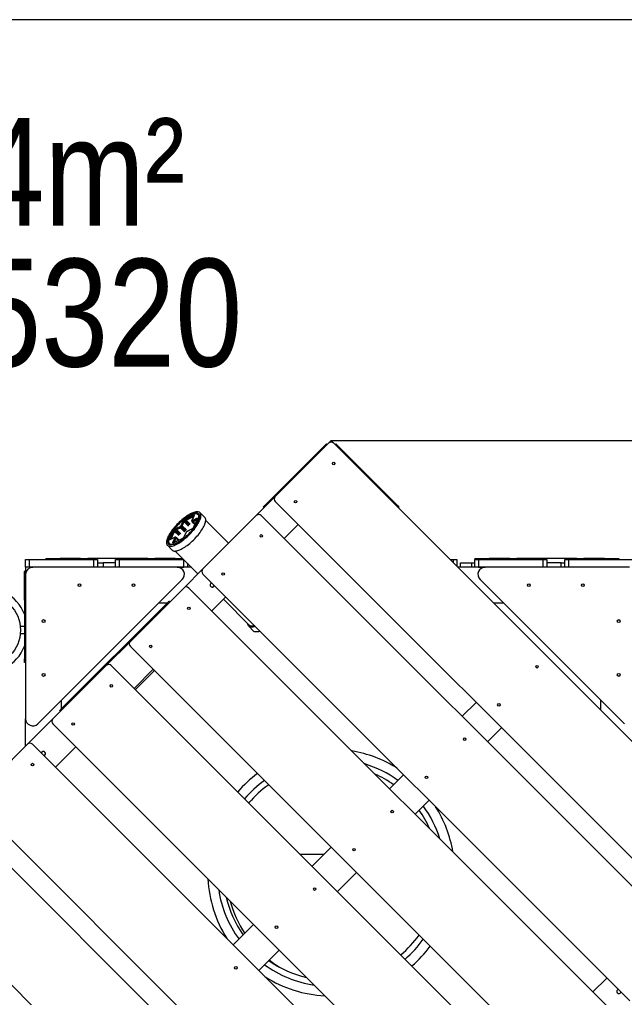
# Model space of a CAD drawing. Header units: millimetres. Extents: x -6028 to 5958, y -6064 to 4137.
# Drawn here: x -607 to 1075, y 1416 to 4137 of the extents above; entities that cross this region are included whole.
import ezdxf

# ---------------------------------------------------------------- set-up
doc = ezdxf.new("R2010")
doc.units = ezdxf.units.MM
for name, color, linetype in [('DIKOM_ЗОНА', 80, 'Continuous'), ('DIKOM_ОБЪЕКТ', 7, 'Continuous'), ('DIKOM_РАЗМЕР_ЗОНА', 7, 'Continuous'), ('DIKOM_РАЗМЕР_ОБЪЕКТА', 7, 'Continuous')]:
    doc.layers.add(name, color=color, linetype=linetype)
doc.styles.add('style1', font='arial.ttf', dxfattribs={"width": 0.8})
doc.dimstyles.new('1-50', dxfattribs={"dimtxt": 300, "dimasz": 200, "dimexe": 100, "dimexo": 0, "dimgap": 100, "dimtad": 1, "dimtxsty": 'style1', "dimcen": 200, "dimclrd": 7, "dimclre": 7, "dimclrt": 7, "dimadec": 1, "dimazin": 2, "dimtfac": 1, "dimtmove": 0, "dimatfit": 2, "dimfxl": 0, "dimlwd": 25, "dimlwe": 18, "dimarcsym": 0})

# ---------------------------------------------------------------- blocks, each defined once
blk = doc.blocks.new('*D9')
at = {"layer": 'Defpoints', "color": 0, "transparency": 16777216}
for p in [(-6027.6, 1459.6), (4556.6, 1382.7), (4556.6, -5964.4)]:
    blk.add_point(p, dxfattribs=at)
at = {"layer": 'DIKOM_РАЗМЕР_ЗОНА', "color": 7, "lineweight": 18, "transparency": 16777216}
for p, q in [((-6027.6, 1459.6), (-6027.6, -6064.4)), ((4556.6, 1382.7), (4556.6, -6064.4))]:
    blk.add_line(p, q, dxfattribs=at)
at = {"layer": 'DIKOM_РАЗМЕР_ЗОНА', "color": 7, "lineweight": 25, "transparency": 16777216}
blk.add_line((-5827.6, -5964.4), (4356.6, -5964.4), dxfattribs=at)
at = {"layer": 'DIKOM_РАЗМЕР_ЗОНА', "color": 7, "transparency": 16777216}
for points in [[(-5827.6, -5931), (-5827.6, -5997.7), (-6027.6, -5964.4)], [(4356.6, -5931), (4356.6, -5997.7), (4556.6, -5964.4)]]:
    blk.add_solid(points, dxfattribs=at)
at = {"layer": 'DIKOM_РАЗМЕР_ЗОНА', "color": 7, "transparency": 16777216, "insert": (157.1, -5711.2), "char_height": 300, "attachment_point": 5, "style": 'style1'}
blk.add_mtext('10600', dxfattribs=at)
blk = doc.blocks.new('*D11')
at = {"layer": 'Defpoints', "color": 0, "transparency": 16777216}
for p in [(259.4, 2965.6), (1920.5, -3002.3), (4022.6, -3002.3)]:
    blk.add_point(p, dxfattribs=at)
at = {"layer": 'DIKOM_РАЗМЕР_ОБЪЕКТА', "color": 7, "lineweight": 18, "transparency": 16777216}
for p, q in [((259.4, 2965.6), (4122.6, 2965.6)), ((1920.5, -3002.3), (4122.6, -3002.3))]:
    blk.add_line(p, q, dxfattribs=at)
at = {"layer": 'DIKOM_РАЗМЕР_ОБЪЕКТА', "color": 7, "lineweight": 25, "transparency": 16777216}
blk.add_line((4022.6, 2765.6), (4022.6, -2802.3), dxfattribs=at)
at = {"layer": 'DIKOM_РАЗМЕР_ОБЪЕКТА', "color": 7, "transparency": 16777216}
for points in [[(3989.3, 2765.6), (4055.9, 2765.6), (4022.6, 2965.6)], [(3989.3, -2802.3), (4055.9, -2802.3), (4022.6, -3002.3)]]:
    blk.add_solid(points, dxfattribs=at)
at = {"layer": 'DIKOM_РАЗМЕР_ОБЪЕКТА', "color": 7, "transparency": 16777216, "insert": (3769.4, -24.4), "char_height": 300, "attachment_point": 5, "rotation": 90, "style": 'style1'}
blk.add_mtext('6000', dxfattribs=at)
blk = doc.blocks.new('*D12')
at = {"layer": 'Defpoints', "color": 0, "transparency": 16777216}
for p in [(3056.6, 1987.9), (-4028, 676.5), (3056.6, -3714.8)]:
    blk.add_point(p, dxfattribs=at)
at = {"layer": 'DIKOM_РАЗМЕР_ОБЪЕКТА', "color": 7, "lineweight": 18, "transparency": 16777216}
for p, q in [((3056.6, 1987.9), (3056.6, -3814.8)), ((-4028, 676.5), (-4028, -3814.8))]:
    blk.add_line(p, q, dxfattribs=at)
at = {"layer": 'DIKOM_РАЗМЕР_ОБЪЕКТА', "color": 7, "lineweight": 25, "transparency": 16777216}
blk.add_line((-3828, -3714.8), (2856.6, -3714.8), dxfattribs=at)
at = {"layer": 'DIKOM_РАЗМЕР_ОБЪЕКТА', "color": 7, "transparency": 16777216}
for points in [[(-3828, -3681.4), (-3828, -3748.1), (-4028, -3714.8)], [(2856.6, -3681.4), (2856.6, -3748.1), (3056.6, -3714.8)]]:
    blk.add_solid(points, dxfattribs=at)
at = {"layer": 'DIKOM_РАЗМЕР_ОБЪЕКТА', "color": 7, "transparency": 16777216, "insert": (20, -3461.6), "char_height": 300, "attachment_point": 5, "style": 'style1'}
blk.add_mtext('7100', dxfattribs=at)

msp = doc.modelspace()

# ---------------------------------------------------------------- linework, layer by layer
at = {"layer": 'DIKOM_ЗОНА', "color": 3, "lineweight": 15}
msp.add_lwpolyline([(1074.806, -4781.289), (-516.527, -3934.728, -0.30728961), (-1040.755, -2941.473, 0.19676627), (-1248.654, -2212.824, -0.10355228), (-1717.333, -1267.178, 0.34169537), (-2685.307, -518.229), (-4527.562, -518.229, -0.41421356), (-6027.562, 981.771), (-6027.562, 1745.771, -0.41421356), (-4527.562, 3245.771), (-2755.416, 3245.771, 0.25094425), (-1922.991, 3691.632, -0.25094425), (-1090.567, 4137.494), (3556.575, 4137.494, -0.41421356), (4556.575, 3137.494), (4556.575, -372.086, -0.13035985), (4425.131, -867.678), (2413.021, -4394.032, -0.40556712)], format="xyb", close=True, dxfattribs=at)
at = {"layer": 'DIKOM_ОБЪЕКТ', "color": 7, "linetype": 'Continuous', "lineweight": 15}
for p, q in [((77, 2787.384), (239.634, 2950.019)), ((252.362, 2958.504), (103.87, 2810.012)), ((241.756, 2947.898), (239.634, 2950.019)), ((246.706, 2957.09), (248.827, 2954.969)), ((259.433, 2965.575), (252.362, 2958.504)), ((259.433, 2965.575), (266.505, 2958.504)), ((1454.444, 1770.565), (266.505, 2958.504)), ((270.04, 2954.969), (272.161, 2957.09)), ((279.232, 2950.019), (277.111, 2947.898)), ((441.867, 2787.384), (279.232, 2950.019)), ((103.87, 2810.012), (50.837, 2756.979)), ((72.05, 2778.192), (69.929, 2780.313)), ((77, 2787.384), (79.121, 2785.263)), ((103.87, 2795.87), (1291.809, 1607.93)), ((439.746, 2785.263), (441.867, 2787.384)), ((448.938, 2780.313), (446.817, 2778.192)), ((-148.449, 2749.258), (-157.142, 2742.213)), ((-139.858, 2755.171), (-148.449, 2749.258)), ((-146.696, 2747.297), (-123.25, 2758.706)), ((-146.087, 2746.666), (-124.05, 2757.39)), ((-145.583, 2746.147), (-124.537, 2756.389)), ((-144.149, 2744.698), (-123.922, 2754.541)), ((-139.858, 2755.171), (-131.7, 2759.726)), ((-124.289, 2762.748), (-131.7, 2759.726)), ((-122.73, 2754.579), (-128.016, 2743.716)), ((-122.238, 2755.575), (-127.516, 2744.731)), ((-122.73, 2754.579), (-127.516, 2744.731)), ((-121.429, 2756.885), (-126.691, 2746.072)), ((-122.238, 2755.575), (-126.691, 2746.072)), ((-125.702, 2742.918), (-114.057, 2749.513)), ((-124.87, 2744.251), (-114.057, 2749.513)), ((-124.537, 2756.389), (-122.84, 2757.768)), ((-124.537, 2756.389), (-124.05, 2757.39)), ((-124.537, 2756.389), (-123.325, 2756.771)), ((-123.922, 2754.541), (-124.537, 2756.389)), ((-117.908, 2764.12), (-124.289, 2762.748)), ((-124.05, 2757.39), (-122.024, 2759.097)), ((-123.25, 2758.706), (-124.05, 2757.39)), ((-124.05, 2757.39), (-122.84, 2757.768)), ((-123.922, 2754.541), (-123.325, 2756.771)), ((-123.922, 2754.541), (-122.707, 2754.928)), ((-123.132, 2753.753), (-123.922, 2754.541)), ((-123.101, 2753.816), (-123.922, 2754.541)), ((-123.325, 2756.771), (-122.84, 2757.768)), ((-123.325, 2756.771), (-122.072, 2757.554)), ((-123.325, 2756.771), (-122.556, 2756.561)), ((-123.325, 2756.771), (-122.707, 2754.928)), ((-123.25, 2758.706), (-122.024, 2759.097)), ((-122.84, 2757.768), (-122.024, 2759.097)), ((-122.84, 2757.768), (-121.248, 2758.888)), ((-122.84, 2757.768), (-122.072, 2757.554)), ((-122.347, 2755.792), (-122.73, 2754.579)), ((-122.73, 2754.579), (-122.238, 2755.575)), ((-122.707, 2754.928), (-122.556, 2756.561)), ((-122.556, 2756.561), (-122.072, 2757.554)), ((-122.556, 2756.561), (-121.86, 2756.785)), ((-122.556, 2756.561), (-122.347, 2755.792)), ((-122.347, 2755.792), (-121.86, 2756.785)), ((-122.347, 2755.792), (-122.238, 2755.575)), ((-122.238, 2755.575), (-121.429, 2756.885)), ((-121.86, 2756.785), (-122.238, 2755.575)), ((-122.072, 2757.554), (-121.248, 2758.888)), ((-122.072, 2757.554), (-121.039, 2758.111)), ((-122.072, 2757.554), (-121.86, 2756.785)), ((-122.024, 2759.097), (-121.248, 2758.888)), ((-121.86, 2756.785), (-121.039, 2758.111)), ((-121.86, 2756.785), (-121.429, 2756.885)), ((-121.039, 2758.111), (-121.429, 2756.885)), ((-121.248, 2758.888), (-121.039, 2758.111)), ((-112.804, 2763.79), (-117.908, 2764.12)), ((-114.858, 2748.195), (-112.831, 2749.904)), ((-114.858, 2748.195), (-114.057, 2749.513)), ((-114.057, 2749.513), (-112.831, 2749.904)), ((-113.648, 2748.574), (-112.831, 2749.904)), ((-113.648, 2748.574), (-112.054, 2749.695)), ((-112.879, 2748.361), (-112.054, 2749.695)), ((-112.879, 2748.361), (-111.845, 2748.918)), ((-112.831, 2749.904), (-112.054, 2749.695)), ((-112.804, 2763.79), (-109.172, 2761.77)), ((-112.666, 2747.593), (-111.845, 2748.918)), ((-111.845, 2748.918), (-112.236, 2747.692)), ((-112.054, 2749.695), (-111.845, 2748.918)), ((-109.172, 2761.77), (-107.152, 2758.138)), ((-108.194, 2746.653), (-106.822, 2753.034)), ((-106.822, 2753.034), (-107.152, 2758.138)), ((-92.197, 2751.707), (-105.469, 2764.979)), ((50.837, 2756.979), (-97.655, 2608.486)), ((1252.918, 1569.039), (64.979, 2756.979)), ((-173.509, 2725.846), (-180.554, 2717.153)), ((-165.604, 2734.308), (-173.509, 2725.846)), ((-173.319, 2720.674), (-162.506, 2725.935)), ((-172.709, 2720.042), (-162.506, 2725.935)), ((-172.709, 2720.042), (-161.867, 2725.318)), ((-172.206, 2719.523), (-161.867, 2725.318)), ((-172.206, 2719.523), (-161.343, 2724.809)), ((-170.772, 2718.075), (-161.343, 2724.809)), ((-170.772, 2718.075), (-159.889, 2723.371)), ((-157.142, 2742.213), (-165.604, 2734.308)), ((-162.506, 2725.935), (-161.017, 2726.866)), ((-162.506, 2725.935), (-160.379, 2726.24)), ((-162.506, 2725.935), (-161.867, 2725.318)), ((-161.867, 2725.318), (-160.379, 2726.24)), ((-161.343, 2724.809), (-161.867, 2725.318)), ((-161.343, 2724.809), (-160.379, 2726.24)), ((-161.343, 2724.809), (-159.862, 2725.732)), ((-161.343, 2724.809), (-159.889, 2723.371)), ((-161.017, 2726.866), (-159.492, 2728.195)), ((-161.017, 2726.866), (-160.379, 2726.24)), ((-160.379, 2726.24), (-159.492, 2728.195)), ((-160.379, 2726.24), (-158.859, 2727.562)), ((-159.862, 2725.732), (-160.379, 2726.24)), ((-159.889, 2723.371), (-159.862, 2725.732)), ((-159.889, 2723.371), (-158.415, 2724.292)), ((-148.342, 2711.843), (-159.889, 2723.371)), ((-159.889, 2723.371), (-146.995, 2712.685)), ((-159.862, 2725.732), (-158.859, 2727.562)), ((-159.862, 2725.732), (-158.347, 2727.05)), ((-159.862, 2725.732), (-158.415, 2724.292)), ((-159.492, 2728.195), (-158.163, 2729.721)), ((-158.859, 2727.562), (-159.492, 2728.195)), ((-158.859, 2727.562), (-158.163, 2729.721)), ((-158.859, 2727.562), (-157.537, 2729.083)), ((-158.347, 2727.05), (-158.859, 2727.562)), ((-158.415, 2724.292), (-158.347, 2727.05)), ((-158.415, 2724.292), (-156.905, 2725.608)), ((-158.415, 2724.292), (-146.873, 2712.761)), ((-158.347, 2727.05), (-157.537, 2729.083)), ((-158.347, 2727.05), (-157.028, 2728.566)), ((-158.347, 2727.05), (-156.905, 2725.608)), ((-158.163, 2729.721), (-157.232, 2731.21)), ((-157.537, 2729.083), (-158.163, 2729.721)), ((-157.537, 2729.083), (-157.232, 2731.21)), ((-157.537, 2729.083), (-156.614, 2730.57)), ((-157.028, 2728.566), (-157.537, 2729.083)), ((-157.232, 2731.21), (-151.97, 2742.022)), ((-156.614, 2730.57), (-157.232, 2731.21)), ((-157.028, 2728.566), (-156.614, 2730.57)), ((-157.028, 2728.566), (-156.106, 2730.046)), ((-156.905, 2725.608), (-157.028, 2728.566)), ((-157.028, 2728.566), (-155.589, 2727.119)), ((-156.905, 2725.608), (-155.589, 2727.119)), ((-156.905, 2725.608), (-145.368, 2714.072)), ((-156.614, 2730.57), (-151.97, 2742.022)), ((-156.614, 2730.57), (-151.339, 2741.413)), ((-156.106, 2730.046), (-156.614, 2730.57)), ((-156.106, 2730.046), (-151.339, 2741.413)), ((-156.106, 2730.046), (-150.82, 2740.909)), ((-155.589, 2727.119), (-156.106, 2730.046)), ((-156.106, 2730.046), (-154.667, 2728.593)), ((-155.589, 2727.119), (-154.667, 2728.593)), ((-155.589, 2727.119), (-144.057, 2715.577)), ((-154.667, 2728.593), (-150.82, 2740.909)), ((-154.667, 2728.593), (-149.371, 2739.475)), ((-154.667, 2728.593), (-143.139, 2717.046)), ((-151.97, 2742.022), (-151.039, 2743.511)), ((-151.97, 2742.022), (-150.408, 2742.892)), ((-151.97, 2742.022), (-151.339, 2741.413)), ((-151.339, 2741.413), (-150.408, 2742.892)), ((-150.82, 2740.909), (-151.339, 2741.413)), ((-151.039, 2743.511), (-149.71, 2745.037)), ((-151.039, 2743.511), (-149.083, 2744.409)), ((-150.408, 2742.892), (-151.039, 2743.511)), ((-150.82, 2740.909), (-150.408, 2742.892)), ((-150.82, 2740.909), (-149.894, 2742.386)), ((-150.82, 2740.909), (-149.371, 2739.475)), ((-150.408, 2742.892), (-149.083, 2744.409)), ((-149.894, 2742.386), (-150.408, 2742.892)), ((-149.894, 2742.386), (-149.083, 2744.409)), ((-149.894, 2742.386), (-148.573, 2743.9)), ((-149.371, 2739.475), (-149.894, 2742.386)), ((-149.894, 2742.386), (-148.45, 2740.95)), ((-149.71, 2745.037), (-148.185, 2746.366)), ((-149.71, 2745.037), (-147.566, 2745.735)), ((-149.083, 2744.409), (-149.71, 2745.037)), ((-149.371, 2739.475), (-148.45, 2740.95)), ((-149.371, 2739.475), (-137.831, 2727.954)), ((-149.083, 2744.409), (-147.566, 2745.735)), ((-148.573, 2743.9), (-149.083, 2744.409)), ((-148.573, 2743.9), (-147.566, 2745.735)), ((-148.573, 2743.9), (-147.06, 2745.221)), ((-148.45, 2740.95), (-148.573, 2743.9)), ((-148.573, 2743.9), (-147.133, 2742.46)), ((-148.45, 2740.95), (-147.133, 2742.46)), ((-148.45, 2740.95), (-136.912, 2729.423)), ((-148.185, 2746.366), (-146.696, 2747.297)), ((-148.185, 2746.366), (-146.087, 2746.666)), ((-147.566, 2745.735), (-148.185, 2746.366)), ((-147.566, 2745.735), (-146.087, 2746.666)), ((-147.06, 2745.221), (-147.566, 2745.735)), ((-147.133, 2742.46), (-147.06, 2745.221)), ((-147.133, 2742.46), (-145.623, 2743.776)), ((-147.133, 2742.46), (-135.601, 2730.928)), ((-147.06, 2745.221), (-146.087, 2746.666)), ((-147.06, 2745.221), (-145.583, 2746.147)), ((-147.06, 2745.221), (-145.623, 2743.776)), ((-146.696, 2747.297), (-146.087, 2746.666)), ((-145.583, 2746.147), (-146.087, 2746.666)), ((-145.583, 2746.147), (-145.623, 2743.776)), ((-145.623, 2743.776), (-144.149, 2744.698)), ((-145.623, 2743.776), (-134.097, 2732.239)), ((-145.623, 2743.776), (-132.749, 2733.081)), ((-145.583, 2746.147), (-144.149, 2744.698)), ((-144.149, 2744.698), (-132.628, 2733.157)), ((-128.729, 2713.8), (-121.685, 2722.493)), ((-128.016, 2743.716), (-128.41, 2742.493)), ((-128.41, 2742.493), (-127.918, 2743.497)), ((-128.41, 2742.493), (-127.715, 2742.718)), ((-128.41, 2742.493), (-128.205, 2741.719)), ((-128.205, 2741.719), (-127.715, 2742.718)), ((-128.205, 2741.719), (-126.936, 2742.516)), ((-128.205, 2741.719), (-127.432, 2741.514)), ((-128.205, 2741.719), (-127.594, 2739.872)), ((-128.016, 2743.716), (-127.516, 2744.731)), ((-128.016, 2743.716), (-127.918, 2743.497)), ((-127.918, 2743.497), (-127.082, 2744.846)), ((-127.516, 2744.731), (-127.918, 2743.497)), ((-127.918, 2743.497), (-126.873, 2744.069)), ((-127.918, 2743.497), (-127.715, 2742.718)), ((-127.715, 2742.718), (-126.873, 2744.069)), ((-127.715, 2742.718), (-126.096, 2743.86)), ((-127.715, 2742.718), (-126.936, 2742.516)), ((-127.594, 2739.872), (-127.432, 2741.514)), ((-127.594, 2739.872), (-126.825, 2739.665)), ((-119.945, 2732.216), (-127.594, 2739.872)), ((-127.516, 2744.731), (-126.691, 2746.072)), ((-127.516, 2744.731), (-127.082, 2744.846)), ((-127.432, 2741.514), (-125.702, 2742.918)), ((-127.432, 2741.514), (-126.936, 2742.516)), ((-127.432, 2741.514), (-126.208, 2741.908)), ((-127.432, 2741.514), (-126.825, 2739.665)), ((-126.691, 2746.072), (-127.082, 2744.846)), ((-127.082, 2744.846), (-126.873, 2744.069)), ((-126.936, 2742.516), (-124.87, 2744.251)), ((-126.936, 2742.516), (-126.096, 2743.86)), ((-126.936, 2742.516), (-125.702, 2742.918)), ((-126.873, 2744.069), (-126.096, 2743.86)), ((-126.825, 2739.665), (-126.208, 2741.908)), ((-126.825, 2739.665), (-125.611, 2740.052)), ((-119.761, 2732.594), (-126.825, 2739.665)), ((-126.825, 2739.665), (-119.483, 2733.166)), ((-126.208, 2741.908), (-114.858, 2748.195)), ((-126.208, 2741.908), (-115.345, 2747.195)), ((-125.702, 2742.918), (-126.208, 2741.908)), ((-126.208, 2741.908), (-125.611, 2740.052)), ((-126.096, 2743.86), (-124.87, 2744.251)), ((-124.698, 2722.867), (-126.024, 2721.35)), ((-124.704, 2722.864), (-126.024, 2721.35)), ((-124.704, 2722.864), (-126.024, 2721.351)), ((-124.698, 2722.867), (-125.906, 2721.232)), ((-124.576, 2722.757), (-125.906, 2721.232)), ((-125.702, 2742.918), (-114.858, 2748.195)), ((-124.87, 2744.251), (-125.702, 2742.918)), ((-125.611, 2740.052), (-115.345, 2747.195)), ((-125.611, 2740.052), (-114.728, 2745.348)), ((-119.238, 2733.669), (-125.611, 2740.052)), ((-123.777, 2724.341), (-124.704, 2722.864)), ((-124.704, 2722.864), (-124.698, 2722.867)), ((-123.767, 2724.346), (-124.698, 2722.867)), ((-123.777, 2724.341), (-124.698, 2722.867)), ((-123.646, 2724.247), (-124.698, 2722.867)), ((-124.576, 2722.757), (-124.698, 2722.867)), ((-123.646, 2724.247), (-124.576, 2722.757)), ((-113.536, 2745.387), (-123.777, 2724.341)), ((-123.777, 2724.341), (-123.767, 2724.346)), ((-113.043, 2746.383), (-123.767, 2724.346)), ((-123.767, 2724.346), (-123.646, 2724.247)), ((-112.236, 2747.692), (-123.646, 2724.247)), ((-115.771, 2731.084), (-121.685, 2722.493)), ((-111.216, 2739.242), (-115.771, 2731.084)), ((-115.345, 2747.195), (-113.648, 2748.574)), ((-115.345, 2747.195), (-114.858, 2748.195)), ((-115.345, 2747.195), (-114.132, 2747.578)), ((-115.345, 2747.195), (-114.728, 2745.348)), ((-114.858, 2748.195), (-113.648, 2748.574)), ((-114.728, 2745.348), (-114.132, 2747.578)), ((-114.728, 2745.348), (-113.514, 2745.735)), ((-114.728, 2745.348), (-113.938, 2744.559)), ((-114.132, 2747.578), (-113.648, 2748.574)), ((-114.132, 2747.578), (-112.879, 2748.361)), ((-114.132, 2747.578), (-113.363, 2747.368)), ((-114.132, 2747.578), (-113.514, 2745.735)), ((-113.648, 2748.574), (-112.879, 2748.361)), ((-113.153, 2746.599), (-113.536, 2745.387)), ((-113.536, 2745.387), (-113.043, 2746.383)), ((-113.514, 2745.735), (-113.363, 2747.368)), ((-113.363, 2747.368), (-112.879, 2748.361)), ((-113.363, 2747.368), (-112.666, 2747.593)), ((-113.363, 2747.368), (-113.153, 2746.599)), ((-113.153, 2746.599), (-112.666, 2747.593)), ((-113.153, 2746.599), (-113.043, 2746.383)), ((-113.043, 2746.383), (-112.236, 2747.692)), ((-112.666, 2747.593), (-113.043, 2746.383)), ((-112.879, 2748.361), (-112.666, 2747.593)), ((-112.666, 2747.593), (-112.236, 2747.692)), ((-111.216, 2739.242), (-108.194, 2746.653)), ((-26.247, 2679.895), (-89.589, 2743.238)), ((167.51, 2732.23), (128.619, 2693.339)), ((-194.044, 2692.992), (-191.023, 2700.404)), ((-186.468, 2708.562), (-191.023, 2700.404)), ((-190.003, 2691.954), (-178.593, 2715.399)), ((-188.687, 2692.753), (-177.963, 2714.79)), ((-176.028, 2696.219), (-188.181, 2690.133)), ((-177.369, 2695.395), (-188.181, 2690.133)), ((-187.685, 2693.241), (-177.443, 2714.287)), ((-175.012, 2696.72), (-186.871, 2690.941)), ((-176.028, 2696.219), (-186.871, 2690.941)), ((-186.468, 2708.562), (-180.554, 2717.153)), ((-175.012, 2696.72), (-185.876, 2691.433)), ((-185.838, 2692.625), (-175.994, 2712.852)), ((-179.492, 2683.562), (-174.214, 2694.405)), ((-178.593, 2715.399), (-177.662, 2716.888)), ((-178.593, 2715.399), (-177.031, 2716.269)), ((-177.963, 2714.79), (-178.593, 2715.399)), ((-178.491, 2684.048), (-173.204, 2694.912)), ((-178.491, 2684.048), (-174.214, 2694.405)), ((-177.963, 2714.79), (-177.031, 2716.269)), ((-177.443, 2714.287), (-177.963, 2714.79)), ((-177.662, 2716.888), (-176.333, 2718.414)), ((-177.662, 2716.888), (-177.031, 2716.269)), ((-177.443, 2714.287), (-177.031, 2716.269)), ((-177.443, 2714.287), (-176.517, 2715.763)), ((-175.994, 2712.852), (-177.443, 2714.287)), ((-174.793, 2696.621), (-177.369, 2695.395)), ((-176.028, 2696.219), (-177.369, 2695.395)), ((-176.142, 2695.785), (-177.369, 2695.395)), ((-177.031, 2716.269), (-176.333, 2718.414)), ((-177.031, 2716.269), (-175.706, 2717.786)), ((-176.517, 2715.763), (-177.031, 2716.269)), ((-176.644, 2683.432), (-173.204, 2694.912)), ((-176.517, 2715.763), (-175.706, 2717.786)), ((-176.517, 2715.763), (-175.196, 2717.277)), ((-175.994, 2712.852), (-176.517, 2715.763)), ((-176.517, 2715.763), (-175.073, 2714.327)), ((-176.333, 2718.414), (-174.808, 2719.743)), ((-175.706, 2717.786), (-176.333, 2718.414)), ((-174.793, 2696.621), (-176.142, 2695.785)), ((-174.014, 2696.419), (-176.142, 2695.785)), ((-175.366, 2695.576), (-176.142, 2695.785)), ((-173.789, 2697.114), (-176.028, 2696.219)), ((-175.012, 2696.72), (-176.028, 2696.219)), ((-174.793, 2696.621), (-176.028, 2696.219)), ((-175.994, 2712.852), (-175.073, 2714.327)), ((-164.454, 2701.331), (-175.994, 2712.852)), ((-163.611, 2702.678), (-175.994, 2712.852)), ((-175.706, 2717.786), (-174.808, 2719.743)), ((-175.706, 2717.786), (-174.189, 2719.112)), ((-175.196, 2717.277), (-175.706, 2717.786)), ((-175.547, 2693.573), (-175.157, 2694.8)), ((-174.214, 2694.405), (-175.547, 2693.573)), ((-174.014, 2696.419), (-175.366, 2695.576)), ((-173.812, 2695.64), (-175.366, 2695.576)), ((-175.157, 2694.8), (-175.366, 2695.576)), ((-175.196, 2717.277), (-174.189, 2719.112)), ((-175.196, 2717.277), (-173.683, 2718.597)), ((-175.073, 2714.327), (-175.196, 2717.277)), ((-175.196, 2717.277), (-173.756, 2715.837)), ((-173.812, 2695.64), (-175.157, 2694.8)), ((-174.214, 2694.405), (-175.157, 2694.8)), ((-175.073, 2714.327), (-173.756, 2715.837)), ((-163.535, 2702.8), (-175.073, 2714.327)), ((-173.789, 2697.114), (-175.012, 2696.72)), ((-174.808, 2719.743), (-173.319, 2720.674)), ((-174.189, 2719.112), (-174.808, 2719.743)), ((-173.789, 2697.114), (-174.793, 2696.621)), ((-173.015, 2696.909), (-174.793, 2696.621)), ((-174.014, 2696.419), (-174.793, 2696.621)), ((-174.214, 2694.405), (-173.812, 2695.64)), ((-173.204, 2694.912), (-174.214, 2694.405)), ((-174.189, 2719.112), (-173.319, 2720.674)), ((-174.189, 2719.112), (-172.709, 2720.042)), ((-173.683, 2718.597), (-174.189, 2719.112)), ((-173.015, 2696.909), (-174.014, 2696.419)), ((-173.812, 2695.64), (-174.014, 2696.419)), ((-172.81, 2696.135), (-174.014, 2696.419)), ((-172.81, 2696.135), (-173.812, 2695.64)), ((-173.204, 2694.912), (-173.812, 2695.64)), ((-173.015, 2696.909), (-173.789, 2697.114)), ((-173.756, 2715.837), (-173.683, 2718.597)), ((-173.756, 2715.837), (-172.246, 2717.153)), ((-173.756, 2715.837), (-162.224, 2704.305)), ((-173.683, 2718.597), (-172.709, 2720.042)), ((-173.683, 2718.597), (-172.206, 2719.523)), ((-173.683, 2718.597), (-172.246, 2717.153)), ((-172.709, 2720.042), (-173.319, 2720.674)), ((-173.204, 2694.912), (-172.81, 2696.135)), ((-173.204, 2694.912), (-171.349, 2694.314)), ((-172.81, 2696.135), (-173.015, 2696.909)), ((-170.962, 2695.528), (-173.015, 2696.909)), ((-173.015, 2696.909), (-171.169, 2696.298)), ((-171.349, 2694.314), (-172.81, 2696.135)), ((-172.81, 2696.135), (-170.962, 2695.528)), ((-172.206, 2719.523), (-172.709, 2720.042)), ((-172.246, 2717.153), (-172.206, 2719.523)), ((-172.246, 2717.153), (-170.772, 2718.075)), ((-172.246, 2717.153), (-160.72, 2705.616)), ((-172.206, 2719.523), (-170.772, 2718.075)), ((-171.349, 2694.314), (-170.962, 2695.528)), ((-170.962, 2695.528), (-171.169, 2696.298)), ((-171.169, 2696.298), (-163.512, 2688.649)), ((-170.962, 2695.528), (-163.89, 2688.465)), ((-170.772, 2718.075), (-159.251, 2706.534)), ((-152.647, 2694.728), (-154.164, 2693.402)), ((-152.647, 2694.727), (-154.164, 2693.402)), ((-152.647, 2694.728), (-154.161, 2693.407)), ((-152.647, 2694.727), (-154.054, 2693.28)), ((-152.529, 2694.609), (-154.054, 2693.28)), ((-153.79, 2690.388), (-145.096, 2697.433)), ((-151.321, 2696.245), (-152.647, 2694.727)), ((-151.327, 2696.242), (-152.647, 2694.727)), ((-151.327, 2696.242), (-152.647, 2694.728)), ((-152.647, 2694.728), (-152.647, 2694.727)), ((-152.647, 2694.727), (-152.529, 2694.609)), ((-151.321, 2696.245), (-152.529, 2694.609)), ((-151.199, 2696.134), (-152.529, 2694.609)), ((-150.401, 2697.718), (-151.327, 2696.242)), ((-151.327, 2696.242), (-151.321, 2696.245)), ((-150.391, 2697.724), (-151.321, 2696.245)), ((-150.401, 2697.718), (-151.321, 2696.245)), ((-151.321, 2696.245), (-151.199, 2696.134)), ((-150.391, 2697.724), (-151.199, 2696.134)), ((-150.269, 2697.624), (-151.199, 2696.134)), ((-145.115, 2708.581), (-150.401, 2697.718)), ((-150.401, 2697.718), (-150.391, 2697.724)), ((-145.115, 2708.581), (-150.391, 2697.724)), ((-145.115, 2708.566), (-150.391, 2697.724)), ((-150.391, 2697.724), (-150.269, 2697.624)), ((-145.115, 2708.566), (-150.269, 2697.624)), ((-145.007, 2708.436), (-150.269, 2697.624)), ((-144.192, 2710.062), (-145.115, 2708.566)), ((-144.192, 2710.062), (-145.115, 2708.581)), ((-144.193, 2710.054), (-145.115, 2708.566)), ((-145.115, 2708.581), (-145.115, 2708.566)), ((-145.115, 2708.566), (-145.007, 2708.436)), ((-145.096, 2697.433), (-136.634, 2705.338)), ((-144.193, 2710.054), (-145.007, 2708.436)), ((-144.076, 2709.925), (-145.007, 2708.436)), ((-142.874, 2711.577), (-144.193, 2710.054)), ((-142.871, 2711.575), (-144.193, 2710.054)), ((-144.192, 2710.062), (-144.193, 2710.054)), ((-144.193, 2710.054), (-144.076, 2709.925)), ((-142.874, 2711.577), (-144.192, 2710.062)), ((-142.871, 2711.575), (-144.076, 2709.925)), ((-142.747, 2711.45), (-144.076, 2709.925)), ((-141.358, 2712.896), (-142.874, 2711.577)), ((-142.874, 2711.577), (-142.871, 2711.575)), ((-141.35, 2712.896), (-142.871, 2711.575)), ((-141.358, 2712.896), (-142.871, 2711.575)), ((-142.871, 2711.575), (-142.747, 2711.45)), ((-141.35, 2712.896), (-142.747, 2711.45)), ((-141.222, 2712.78), (-142.747, 2711.45)), ((-139.878, 2713.818), (-141.358, 2712.896)), ((-141.358, 2712.896), (-141.35, 2712.896)), ((-139.863, 2713.819), (-141.35, 2712.896)), ((-139.878, 2713.818), (-141.35, 2712.896)), ((-141.35, 2712.896), (-141.222, 2712.78)), ((-139.863, 2713.819), (-141.222, 2712.78)), ((-139.732, 2713.71), (-141.222, 2712.78)), ((-129.015, 2719.104), (-139.878, 2713.818)), ((-139.878, 2713.818), (-139.863, 2713.819)), ((-129.015, 2719.104), (-139.863, 2713.819)), ((-129.02, 2719.094), (-139.863, 2713.819)), ((-139.863, 2713.819), (-139.732, 2713.71)), ((-129.02, 2719.094), (-139.732, 2713.71)), ((-128.92, 2718.972), (-139.732, 2713.71)), ((-136.634, 2705.338), (-128.729, 2713.8)), ((-127.538, 2720.03), (-129.02, 2719.094)), ((-127.541, 2720.025), (-129.02, 2719.094)), ((-129.015, 2719.104), (-129.02, 2719.094)), ((-129.02, 2719.094), (-128.92, 2718.972)), ((-127.538, 2720.03), (-129.015, 2719.104)), ((-127.541, 2720.025), (-128.92, 2718.972)), ((-127.431, 2719.903), (-128.92, 2718.972)), ((-126.024, 2721.351), (-127.541, 2720.025)), ((-126.024, 2721.35), (-127.541, 2720.025)), ((-127.538, 2720.03), (-127.541, 2720.025)), ((-127.541, 2720.025), (-127.431, 2719.903)), ((-126.024, 2721.351), (-127.538, 2720.03)), ((-126.024, 2721.35), (-127.431, 2719.903)), ((-125.906, 2721.232), (-127.431, 2719.903)), ((-126.024, 2721.351), (-126.024, 2721.35)), ((-126.024, 2721.35), (-125.906, 2721.232)), ((-196.183, 2674.265), (-182.911, 2660.993)), ((-195.417, 2686.612), (-194.044, 2692.992)), ((-195.086, 2681.508), (-195.417, 2686.612)), ((-195.086, 2681.508), (-193.066, 2677.876)), ((-193.066, 2677.876), (-189.435, 2675.856)), ((-190.393, 2690.728), (-190.003, 2691.954)), ((-189.064, 2691.544), (-190.393, 2690.728)), ((-188.85, 2690.776), (-190.393, 2690.728)), ((-190.184, 2689.951), (-190.393, 2690.728)), ((-188.85, 2690.776), (-190.184, 2689.951)), ((-188.082, 2690.563), (-190.184, 2689.951)), ((-189.407, 2689.742), (-190.184, 2689.951)), ((-188.687, 2692.753), (-190.003, 2691.954)), ((-189.064, 2691.544), (-190.003, 2691.954)), ((-184.33, 2675.526), (-189.435, 2675.856)), ((-186.871, 2690.941), (-189.407, 2689.742)), ((-188.082, 2690.563), (-189.407, 2689.742)), ((-188.181, 2690.133), (-189.407, 2689.742)), ((-189.064, 2691.544), (-188.687, 2692.753)), ((-188.067, 2692.029), (-189.064, 2691.544)), ((-188.85, 2690.776), (-189.064, 2691.544)), ((-187.858, 2691.26), (-189.064, 2691.544)), ((-187.858, 2691.26), (-188.85, 2690.776)), ((-187.089, 2691.05), (-188.85, 2690.776)), ((-188.082, 2690.563), (-188.85, 2690.776)), ((-187.685, 2693.241), (-188.687, 2692.753)), ((-188.067, 2692.029), (-188.687, 2692.753)), ((-186.871, 2690.941), (-188.181, 2690.133)), ((-185.876, 2691.433), (-188.082, 2690.563)), ((-187.089, 2691.05), (-188.082, 2690.563)), ((-186.871, 2690.941), (-188.082, 2690.563)), ((-188.067, 2692.029), (-187.685, 2693.241)), ((-187.858, 2691.26), (-188.067, 2692.029)), ((-188.067, 2692.029), (-186.224, 2691.411)), ((-186.77, 2691.151), (-188.067, 2692.029)), ((-187.089, 2691.05), (-187.858, 2691.26)), ((-187.685, 2693.241), (-186.224, 2691.411)), ((-187.685, 2693.241), (-185.838, 2692.625)), ((-185.876, 2691.433), (-187.089, 2691.05)), ((-185.876, 2691.433), (-186.871, 2690.941)), ((-186.224, 2691.411), (-185.838, 2692.625)), ((-185.838, 2692.625), (-185.049, 2691.835)), ((-177.95, 2676.898), (-184.33, 2675.526)), ((-181.2, 2681.535), (-180.809, 2682.761)), ((-179.87, 2682.352), (-181.2, 2681.535)), ((-179.657, 2681.583), (-181.2, 2681.535)), ((-180.991, 2680.758), (-181.2, 2681.535)), ((-179.657, 2681.583), (-180.991, 2680.758)), ((-178.889, 2681.369), (-180.991, 2680.758)), ((-180.214, 2680.549), (-180.991, 2680.758)), ((-180.809, 2682.761), (-175.547, 2693.573)), ((-179.492, 2683.562), (-180.809, 2682.761)), ((-179.87, 2682.352), (-180.809, 2682.761)), ((-177.68, 2681.746), (-180.214, 2680.549)), ((-178.889, 2681.369), (-180.214, 2680.549)), ((-178.988, 2680.94), (-180.214, 2680.549)), ((-179.87, 2682.352), (-179.492, 2683.562)), ((-178.874, 2682.836), (-179.87, 2682.352)), ((-179.657, 2681.583), (-179.87, 2682.352)), ((-178.664, 2682.067), (-179.87, 2682.352)), ((-178.664, 2682.067), (-179.657, 2681.583)), ((-177.896, 2681.857), (-179.657, 2681.583)), ((-178.889, 2681.369), (-179.657, 2681.583)), ((-179.492, 2683.562), (-175.547, 2693.573)), ((-178.491, 2684.048), (-179.492, 2683.562)), ((-178.874, 2682.836), (-179.492, 2683.562)), ((-155.543, 2692.349), (-178.988, 2680.94)), ((-178.988, 2680.94), (-177.68, 2681.746)), ((-176.683, 2682.239), (-178.889, 2681.369)), ((-177.896, 2681.857), (-178.889, 2681.369)), ((-177.68, 2681.746), (-178.889, 2681.369)), ((-178.874, 2682.836), (-178.491, 2684.048)), ((-178.664, 2682.067), (-178.874, 2682.836)), ((-178.874, 2682.836), (-177.031, 2682.218)), ((-177.576, 2681.957), (-178.874, 2682.836)), ((-177.896, 2681.857), (-178.664, 2682.067)), ((-177.031, 2682.218), (-178.491, 2684.048)), ((-178.491, 2684.048), (-176.644, 2683.432)), ((-170.538, 2679.92), (-177.95, 2676.898)), ((-176.683, 2682.239), (-177.896, 2681.857)), ((-155.643, 2692.471), (-177.68, 2681.746)), ((-176.683, 2682.239), (-177.68, 2681.746)), ((-177.031, 2682.218), (-176.644, 2683.432)), ((-155.638, 2692.481), (-176.683, 2682.239)), ((-176.644, 2683.432), (-171.349, 2694.314)), ((-176.644, 2683.432), (-175.856, 2682.642)), ((-171.349, 2694.314), (-164.965, 2687.942)), ((-162.38, 2684.475), (-170.538, 2679.92)), ((-162.38, 2684.475), (-153.79, 2690.388)), ((-154.161, 2693.407), (-155.643, 2692.471)), ((-154.164, 2693.402), (-155.643, 2692.471)), ((-155.638, 2692.481), (-155.643, 2692.471)), ((-155.643, 2692.471), (-155.543, 2692.349)), ((-154.161, 2693.407), (-155.638, 2692.481)), ((-154.164, 2693.402), (-155.543, 2692.349)), ((-154.054, 2693.28), (-155.543, 2692.349)), ((-154.161, 2693.407), (-154.164, 2693.402)), ((-154.164, 2693.402), (-154.054, 2693.28)), ((-174.442, 2658.385), (-111.099, 2595.042)), ((-590.567, 2613.494), (-590.567, 2634.494)), ((-590.567, 2634.494), (-580.567, 2634.494)), ((-570.567, 2613.494), (-590.567, 2613.494)), ((-590.567, 2613.494), (-590.567, 2593.494)), ((-580.567, 2634.494), (-580.567, 2613.494)), ((-580.567, 2634.494), (-400.567, 2634.494)), ((-580.567, 2613.494), (-570.567, 2613.494)), ((-168.851, 2613.494), (-570.567, 2613.494)), ((-534.493, 2637.494), (-534.493, 2634.494)), ((-534.493, 2637.494), (-494.493, 2637.494)), ((-437.57, 2637.494), (-494.493, 2637.494)), ((-494.493, 2637.494), (-494.493, 2634.494)), ((-437.57, 2637.494), (-417.936, 2637.494)), ((-437.57, 2637.494), (-437.57, 2634.494)), ((-251.049, 2637.494), (-417.936, 2637.494)), ((-417.936, 2637.494), (-417.936, 2634.494)), ((-400.567, 2613.494), (-400.567, 2634.494)), ((-400.567, 2634.494), (-390.567, 2634.494)), ((-390.567, 2634.494), (-390.567, 2613.494)), ((-390.567, 2625.494), (-374.493, 2625.494)), ((-340.567, 2625.494), (-374.493, 2625.494)), ((-374.493, 2625.494), (-374.493, 2613.494)), ((-340.567, 2613.494), (-340.567, 2634.494)), ((-340.567, 2634.494), (-330.567, 2634.494)), ((-330.567, 2634.494), (-330.567, 2613.494)), ((-330.567, 2634.494), (-150.567, 2634.494)), ((-251.049, 2637.494), (-231.415, 2637.494)), ((-251.049, 2637.494), (-251.049, 2634.494)), ((-174.493, 2637.494), (-231.415, 2637.494)), ((-231.415, 2637.494), (-231.415, 2634.494)), ((-174.493, 2637.494), (-153.551, 2637.494)), ((-174.493, 2637.494), (-174.493, 2634.494)), ((-168.851, 2613.494), (-150.567, 2613.494)), ((-129.551, 2613.494), (-168.851, 2613.494)), ((-150.567, 2613.494), (-150.567, 2634.494)), ((-140.567, 2624.51), (-140.567, 2613.494)), ((590.515, 2634.494), (599.433, 2634.494)), ((599.433, 2634.494), (609.433, 2634.494)), ((599.433, 2625.575), (599.433, 2634.494)), ((609.433, 2634.494), (609.433, 2615.575)), ((687.718, 2613.494), (611.515, 2613.494)), ((619.433, 2613.494), (619.433, 2625.494)), ((619.433, 2625.494), (649.433, 2625.494)), ((649.433, 2625.494), (649.433, 2613.494)), ((649.433, 2625.494), (659.433, 2625.494)), ((659.433, 2637.494), (659.433, 2634.494)), ((659.433, 2637.494), (699.433, 2637.494)), ((659.433, 2613.494), (659.433, 2634.494)), ((659.433, 2634.494), (669.433, 2634.494)), ((669.433, 2634.494), (669.433, 2613.494)), ((669.433, 2634.494), (849.433, 2634.494)), ((669.433, 2613.494), (687.718, 2613.494)), ((1089.433, 2613.494), (687.718, 2613.494)), ((756.356, 2637.494), (699.433, 2637.494)), ((699.433, 2637.494), (699.433, 2634.494)), ((756.356, 2637.494), (775.99, 2637.494)), ((756.356, 2637.494), (756.356, 2634.494)), ((942.877, 2637.494), (775.99, 2637.494)), ((775.99, 2637.494), (775.99, 2634.494)), ((849.433, 2613.494), (849.433, 2634.494)), ((849.433, 2634.494), (859.433, 2634.494)), ((859.433, 2634.494), (859.433, 2613.494)), ((899.433, 2625.494), (859.433, 2625.494)), ((899.433, 2613.494), (899.433, 2625.494)), ((899.433, 2625.494), (909.433, 2625.494)), ((909.433, 2613.494), (909.433, 2634.494)), ((909.433, 2634.494), (919.433, 2634.494)), ((919.433, 2634.494), (919.433, 2613.494)), ((919.433, 2634.494), (1099.433, 2634.494)), ((942.877, 2637.494), (962.511, 2637.494)), ((942.877, 2637.494), (942.877, 2634.494)), ((1019.433, 2637.494), (962.511, 2637.494)), ((962.511, 2637.494), (962.511, 2634.494)), ((1019.433, 2637.494), (1059.433, 2637.494)), ((1019.433, 2637.494), (1019.433, 2634.494)), ((1059.433, 2637.494), (1059.433, 2634.494)), ((-594.567, 2601.303), (-594.567, 2521.303)), ((-590.567, 2601.303), (-594.567, 2601.303)), ((-593.567, 2598.494), (-590.567, 2598.494)), ((-593.567, 2588.494), (-593.567, 2598.494)), ((-590.567, 2588.494), (-593.567, 2588.494)), ((-593.567, 2588.494), (-593.567, 2491.369)), ((-590.567, 2593.494), (-590.567, 2191.778)), ((-97.655, 2608.486), (-150.689, 2555.453)), ((-97.655, 2594.344), (1090.284, 1406.405)), ((-556.424, 2177.636), (-154.709, 2579.352)), ((-70.302, 2558.058), (-65.836, 2562.524)), ((673.576, 2579.352), (1075.291, 2177.636)), ((-150.689, 2555.453), (-299.181, 2406.961)), ((1051.393, 1367.514), (-136.546, 2555.453)), ((-593.567, 2521.303), (-594.567, 2521.303)), ((-198.772, 2511.613), (-488.686, 2221.699)), ((-196.891, 2513.494), (-220.567, 2513.494)), ((-196.65, 2509.491), (-198.772, 2511.613)), ((-191.701, 2518.684), (-189.579, 2516.562)), ((-34.016, 2530.705), (-72.907, 2491.814)), ((-40.389, 2524.332), (32.567, 2451.376)), ((739.433, 2513.494), (711.515, 2513.494)), ((-593.567, 2491.369), (-590.567, 2491.369)), ((-593.567, 2491.369), (-593.567, 2358.494)), ((-593.567, 2448.061), (-605.318, 2448.061)), ((-605.255, 2428.716), (-593.567, 2428.716)), ((30.123, 2448.932), (43.395, 2435.66)), ((-299.181, 2406.961), (-366.361, 2339.781)), ((-299.181, 2392.819), (888.758, 1204.879)), ((-593.567, 2358.494), (-590.567, 2358.494)), ((-593.567, 2348.494), (-593.567, 2358.494)), ((-590.567, 2348.494), (-593.567, 2348.494)), ((-366.361, 2339.781), (-514.853, 2191.289)), ((835.721, 1151.842), (-352.219, 2339.781)), ((-235.541, 2329.179), (-288.579, 2276.141)), ((-285.043, 2272.606), (-235.541, 2322.108)), ((-490.567, 2219.818), (-490.567, 2243.494)), ((623.593, 2198.364), (662.484, 2237.255)), ((1009.433, 2215.575), (1009.433, 2243.494)), ((-493.635, 2212.506), (-495.757, 2214.628)), ((-488.686, 2221.699), (-486.564, 2219.578)), ((-590.567, 2115.575), (-590.567, 2191.778)), ((-514.853, 2191.289), (-585.559, 2120.583)), ((-514.853, 2177.147), (673.086, 989.207)), ((694.304, 2127.654), (733.195, 2166.545)), ((-585.559, 2120.583), (-734.052, 1972.09)), ((616.522, 932.643), (-571.417, 2120.583)), ((-451.213, 2113.507), (-507.777, 2056.943)), ((-539.597, 2088.763), (-535.131, 2093.229)), ((422.068, 1996.839), (460.959, 2035.73)), ((444.974, 2019.745), (444.895, 2020.025)), ((30.499, 1957.064), (32.716, 1959.96)), ((492.779, 1926.128), (531.67, 1965.019)), ((-734.052, 1957.948), (453.888, 770.009)), ((414.997, 731.118), (-772.942, 1919.057)), ((206.396, 1781.167), (259.433, 1834.204)), ((238.723, 1813.494), (174.069, 1813.494)), ((-935.577, 1756.423), (252.362, 568.483)), ((277.107, 1710.456), (330.144, 1763.494)), ((-12.803, 1561.968), (43.761, 1618.532)), ((57.908, 1491.258), (114.472, 1547.821)), ((1026.644, 1470.044), (987.753, 1431.153))]:
    msp.add_line(p, q, dxfattribs=at)
at = {"layer": 'DIKOM_ОБЪЕКТ', "color": 7, "linetype": 'Continuous', "lineweight": 15, "flags": 128}
for points in [[(239.634, 2950.019), (241.014, 2951.398), (242.34, 2952.725), (243.563, 2953.947), (244.634, 2955.019), (245.514, 2955.898), (246.167, 2956.552), (246.57, 2956.954), (246.706, 2957.09)], [(272.161, 2957.09), (272.297, 2956.954), (272.7, 2956.552), (273.353, 2955.898), (274.232, 2955.019), (275.304, 2953.947), (276.526, 2952.725), (277.853, 2951.398), (279.232, 2950.019)], [(69.929, 2780.313), (70.065, 2780.449), (70.467, 2780.851), (71.121, 2781.505), (72, 2782.384), (73.071, 2783.456), (74.294, 2784.678), (75.62, 2786.005), (77, 2787.384)], [(441.867, 2787.384), (443.246, 2786.005), (444.573, 2784.678), (445.795, 2783.456), (446.867, 2782.384), (447.746, 2781.505), (448.4, 2780.851), (448.802, 2780.449), (448.938, 2780.313)], [(-166.489, 2735.284), (-169.796, 2731.892), (-172.999, 2728.432), (-176.081, 2724.925), (-179.026, 2721.388), (-181.816, 2717.842), (-184.437, 2714.305), (-186.874, 2710.798), (-189.115, 2707.339), (-191.147, 2703.946), (-192.958, 2700.64), (-194.539, 2697.437), (-195.881, 2694.355), (-196.978, 2691.411), (-197.822, 2688.622), (-198.41, 2686.001), (-198.737, 2683.565), (-198.803, 2681.325), (-198.607, 2679.294), (-198.151, 2677.484), (-197.435, 2675.904), (-196.465, 2674.562), (-195.246, 2673.467), (-193.784, 2672.624), (-192.088, 2672.037), (-190.166, 2671.71), (-188.029, 2671.645), (-185.689, 2671.842), (-183.159, 2672.3), (-180.452, 2673.017), (-177.583, 2673.988), (-174.569, 2675.208), (-171.424, 2676.671), (-168.167, 2678.368), (-164.816, 2680.291), (-161.388, 2682.428), (-157.902, 2684.769), (-154.377, 2687.3), (-150.834, 2690.008), (-147.29, 2692.877), (-143.765, 2695.892), (-140.279, 2699.037), (-136.851, 2702.295), (-133.499, 2705.647), (-130.241, 2709.075), (-127.097, 2712.561), (-124.081, 2716.085), (-121.212, 2719.629), (-118.504, 2723.173), (-115.973, 2726.698), (-113.633, 2730.183), (-111.495, 2733.611), (-109.572, 2736.963), (-107.875, 2740.22), (-106.412, 2743.364), (-105.192, 2746.379), (-104.221, 2749.248), (-103.505, 2751.955), (-103.047, 2754.485), (-102.85, 2756.825), (-102.915, 2758.962), (-103.241, 2760.883), (-103.828, 2762.58), (-104.671, 2764.042), (-105.766, 2765.261), (-107.108, 2766.231), (-108.688, 2766.946), (-110.499, 2767.403), (-112.529, 2767.599), (-114.769, 2767.533), (-117.206, 2767.205), (-119.826, 2766.618), (-122.616, 2765.773), (-125.559, 2764.677), (-128.641, 2763.335), (-131.844, 2761.754), (-135.151, 2759.942), (-138.543, 2757.911), (-142.002, 2755.67), (-145.51, 2753.233), (-149.046, 2750.612), (-152.592, 2747.821), (-156.129, 2744.877), (-159.637, 2741.795), (-163.096, 2738.591), (-166.489, 2735.284)], [(-164.599, 2733.395), (-167.725, 2730.182), (-170.743, 2726.903), (-173.636, 2723.578), (-176.384, 2720.228), (-178.971, 2716.874), (-181.38, 2713.537), (-183.595, 2710.239), (-185.604, 2707), (-187.392, 2703.841), (-188.95, 2700.782), (-190.266, 2697.841), (-191.333, 2695.039), (-192.144, 2692.392), (-192.694, 2689.917), (-192.979, 2687.63), (-192.998, 2685.545), (-192.75, 2683.676), (-192.237, 2682.033), (-191.462, 2680.629), (-190.43, 2679.471), (-189.148, 2678.567), (-187.623, 2677.922), (-185.866, 2677.541), (-183.887, 2677.427), (-181.7, 2677.579), (-179.317, 2677.996), (-176.754, 2678.677), (-174.027, 2679.617), (-171.153, 2680.81), (-168.151, 2682.248), (-165.039, 2683.922), (-161.838, 2685.822), (-158.567, 2687.936), (-155.247, 2690.25), (-151.899, 2692.75), (-148.544, 2695.42), (-145.203, 2698.242), (-141.899, 2701.2), (-138.65, 2704.275), (-135.479, 2707.446), (-132.404, 2710.694), (-129.447, 2713.999), (-126.624, 2717.34), (-123.954, 2720.694), (-121.454, 2724.042), (-119.14, 2727.362), (-117.026, 2730.634), (-115.126, 2733.835), (-113.452, 2736.947), (-112.014, 2739.949), (-110.821, 2742.823), (-109.881, 2745.549), (-109.2, 2748.112), (-108.783, 2750.495), (-108.631, 2752.683), (-108.746, 2754.662), (-109.127, 2756.419), (-109.771, 2757.943), (-110.675, 2759.226), (-111.833, 2760.257), (-113.238, 2761.032), (-114.88, 2761.546), (-116.749, 2761.794), (-118.834, 2761.775), (-121.121, 2761.49), (-123.596, 2760.94), (-126.243, 2760.129), (-129.046, 2759.062), (-131.986, 2757.746), (-135.045, 2756.188), (-138.204, 2754.4), (-141.443, 2752.391), (-144.741, 2750.175), (-148.078, 2747.767), (-151.432, 2745.18), (-154.782, 2742.431), (-158.108, 2739.539), (-161.387, 2736.52), (-164.599, 2733.395)], [(-182.911, 2660.993), (-181.974, 2660.195), (-180.512, 2659.351), (-178.815, 2658.765), (-176.894, 2658.438), (-174.757, 2658.373), (-172.417, 2658.57), (-169.887, 2659.028), (-167.18, 2659.745), (-164.311, 2660.716), (-161.297, 2661.936), (-158.152, 2663.399), (-154.895, 2665.096), (-151.543, 2667.019), (-148.115, 2669.156), (-144.629, 2671.497), (-141.105, 2674.028), (-137.561, 2676.735), (-134.017, 2679.605), (-130.493, 2682.62), (-127.007, 2685.765), (-123.579, 2689.022), (-120.227, 2692.374), (-116.969, 2695.803), (-113.824, 2699.289), (-110.809, 2702.813), (-107.94, 2706.357), (-105.232, 2709.901), (-102.701, 2713.425), (-100.36, 2716.911), (-98.223, 2720.339), (-96.3, 2723.691), (-94.603, 2726.948), (-93.14, 2730.092), (-91.92, 2733.107), (-90.949, 2735.976), (-90.232, 2738.683), (-89.774, 2741.213), (-89.577, 2743.553), (-89.642, 2745.689), (-89.969, 2747.611), (-90.556, 2749.308), (-91.399, 2750.769), (-92.197, 2751.707)], [(-198.772, 2511.613), (-197.392, 2512.992), (-196.066, 2514.319), (-194.843, 2515.541), (-193.772, 2516.613), (-192.892, 2517.492), (-192.239, 2518.145), (-191.836, 2518.548), (-191.701, 2518.684)], [(48.163, 2448.526), (46.647, 2448.001), (43.881, 2447.197), (41.289, 2446.653), (38.885, 2446.373), (36.683, 2446.359), (34.695, 2446.61), (32.933, 2447.124), (31.406, 2447.9), (30.123, 2448.932), (29.09, 2450.216), (28.314, 2451.743), (27.8, 2453.505), (27.549, 2455.493), (27.523, 2456.42)], [(46.662, 2450.027), (44.719, 2449.532), (42.272, 2449.096), (40.016, 2448.922), (37.965, 2449.011), (36.132, 2449.363), (34.527, 2449.976), (33.159, 2450.846), (32.567, 2451.376)], [(61.435, 2435.253), (59.92, 2434.729), (57.153, 2433.925), (54.561, 2433.381), (52.157, 2433.101), (49.955, 2433.087), (47.968, 2433.337), (46.205, 2433.852), (44.678, 2434.628), (43.395, 2435.66)], [(-495.757, 2214.628), (-495.621, 2214.764), (-495.218, 2215.166), (-494.565, 2215.819), (-493.685, 2216.699), (-492.614, 2217.77), (-491.392, 2218.993), (-490.065, 2220.319), (-488.686, 2221.699)]]:
    msp.add_lwpolyline(points, dxfattribs=at)
at = {"layer": 'DIKOM_ОБЪЕКТ', "color": 7, "linetype": 'Continuous', "lineweight": 15}
for centre, radius in [((266.505, 2901.936), 3.5), ((160.438, 2795.87), 3.5), ((64.979, 2700.41), 3.5), ((-41.087, 2594.344), 3.5), ((-440.567, 2563.494), 4), ((-290.567, 2563.494), 4), ((809.433, 2563.494), 4), ((959.433, 2563.494), 4), ((-704.716, 2438.065), 99.899), ((-136.546, 2498.885), 3.5), ((-540.567, 2463.494), 4), ((1059.433, 2463.494), 4), ((-242.612, 2392.819), 3.5), ((-540.567, 2313.494), 4), ((832.19, 2336.25), 3.5), ((1059.433, 2313.494), 4), ((-352.218, 2283.213), 3.5), ((726.124, 2230.184), 3.5), ((-458.285, 2177.147), 3.5), ((630.665, 2134.725), 3.5), ((-571.417, 2064.014), 3.5), ((524.598, 2028.659), 3.5), ((429.139, 1933.199), 3.5), ((323.073, 1827.133), 3.5), ((213.467, 1717.527), 3.5), ((107.401, 1611.461), 3.5), ((-5.732, 1498.329), 3.5)]:
    msp.add_circle(centre, radius, dxfattribs=at)
for centre, radius, start, end in [((259.433, 2951.433), 10, 45, 135), ((110.941, 2802.941), 10, 135, 225), ((57.908, 2749.908), 10, 45, 135), ((-570.567, 2593.494), 20, 90, 180), ((-168.851, 2593.494), 20, 315, 90), ((687.718, 2593.494), 20, 90, 225), ((-90.584, 2601.415), 10, 135, 225), ((-143.617, 2548.382), 10, 45, 135), ((-71.493, 2563.939), 6, 105, 345), ((-704.716, 2438.065), 119.681, 21.765205, 338.234795), ((-292.11, 2399.89), 10, 135, 225), ((-359.29, 2332.71), 10, 45, 135), ((-242.612, 2329.179), 10, 315, 345), ((-570.567, 2191.778), 20, 180, 315), ((-507.782, 2184.218), 10, 135, 225), ((-578.488, 2113.512), 10, 45, 135), ((-541.011, 2094.42), 6, 45, 165), ((-541.011, 2094.42), 6, 285, 45), ((259.433, 1763.494), 343.45, 57.735872, 80.387223), ((259.433, 1763.494), 316.55, 54.088097, 72.805475), ((259.433, 1763.494), 343.45, 126.62904, 139.175381), ((259.433, 1763.494), 316.55, 125.911903, 139.530911), ((259.433, 1763.494), 300, 54.594068, 66.03947), ((259.433, 1763.494), 300, 125.405932, 139.781433), ((259.433, 1763.494), 300, 23.96053, 35.405932), ((259.433, 1763.494), 316.55, 17.194525, 35.911903), ((259.433, 1763.494), 343.45, 9.612777, 32.264128), ((259.433, 1763.494), 343.45, 182.943533, 212.264128), ((259.433, 1763.494), 316.55, 188.666345, 215.911903), ((259.433, 1763.494), 300, 193.214017, 215.405932), ((281.055, 1767.559), 314.15, 195.406609, 213.54055), ((259.433, 1763.494), 300, 310.218567, 324.594068), ((259.433, 1763.494), 316.55, 310.469089, 324.088097), ((259.433, 1763.494), 343.45, 310.824619, 323.37096), ((259.433, 1763.494), 316.55, 234.088097, 261.333655), ((259.433, 1763.494), 300, 234.594068, 256.785983), ((281.055, 1767.559), 314.15, 231.87161, 239.066043), ((259.433, 1763.494), 343.45, 237.735872, 267.056467), ((1059.878, 1432.568), 6, 105, 345)]:
    msp.add_arc(centre, radius, start, end, dxfattribs=at)

# ---------------------------------------------------------------- texts
at = {"layer": 'DIKOM_РАЗМЕР_ОБЪЕКТА', "insert": (-1190.59, 3863.497), "char_height": 300, "attachment_point": 1, "style": 'style1'}
msp.add_mtext_dynamic_manual_height_columns('63,4m²', width=5885.53069, gutter_width=20, heights=[0], dxfattribs=at)
at = {"layer": 'DIKOM_РАЗМЕР_ОБЪЕКТА', "insert": (-1087.473, 3471.849), "char_height": 300, "width": 1252.54025, "attachment_point": 1, "style": 'style1'}
msp.add_mtext('H-5320', dxfattribs=at)

# ---------------------------------------------------------------- dimensions: what is measured, and where the dimension line sits
at = {"layer": 'DIKOM_РАЗМЕР_ЗОНА'}
dim = msp.add_linear_dim(base=(4556.575, -5964.368), p1=(-6027.562, 1459.576), p2=(4556.575, 1382.704), text='10600', dimstyle='1-50', dxfattribs=at)
dim.commit()
dim.dimension.update_dxf_attribs({"geometry": '*D9', "text_midpoint": (157.08, -5964.368), "dimtype": 160})
at = {"layer": 'DIKOM_РАЗМЕР_ОБЪЕКТА'}
dim = msp.add_linear_dim(base=(4022.586, -3002.33), p1=(259.433, 2965.575), p2=(1920.546, -3002.33), angle=90, text='6000', dimstyle='1-50', dxfattribs=at)
dim.commit()
dim.dimension.update_dxf_attribs({"geometry": '*D11', "text_midpoint": (4022.586, -24.423), "dimtype": 160})
dim = msp.add_linear_dim(base=(3056.575, -3714.774), p1=(-4027.972, 676.501), p2=(3056.575, 1987.897), text='7100', dimstyle='1-50', dxfattribs=at)
dim.commit()
dim.dimension.update_dxf_attribs({"geometry": '*D12', "text_midpoint": (20, -3714.774), "dimtype": 160})

doc.saveas('drawing.dxf')
